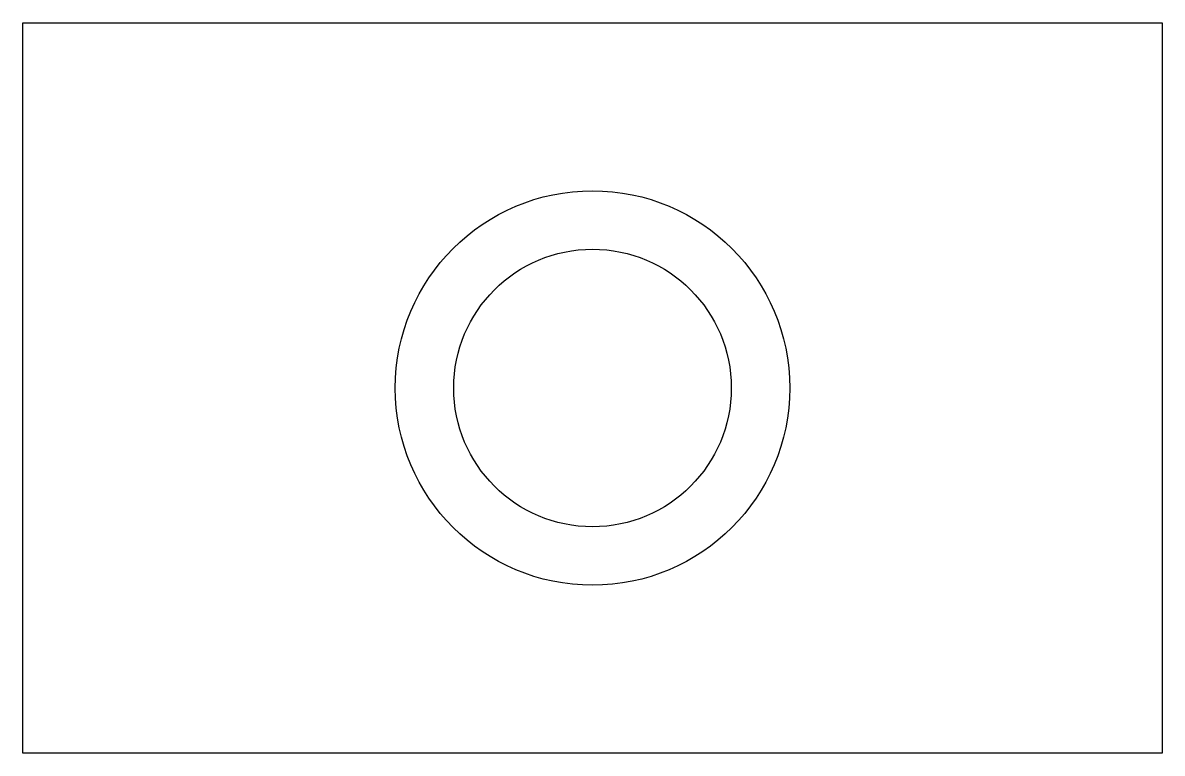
# Model space of a CAD drawing. Header units: millimetres. Extents: x -39 to 0, y 0 to 25.
import ezdxf

# ---------------------------------------------------------------- set-up
doc = ezdxf.new("R2010")
doc.units = ezdxf.units.MM
doc.layers.get('0').update_dxf_attribs({"linetype": 'CONTINUOUS'})

msp = doc.modelspace()

# ---------------------------------------------------------------- linework, layer by layer
msp.add_lwpolyline([(0, 0), (-39, 0), (-39, 25), (0, 25)], close=True)
for radius in [6.75, 4.75]:
    msp.add_circle((-19.5, 12.5), radius)

doc.saveas('drawing.dxf')
